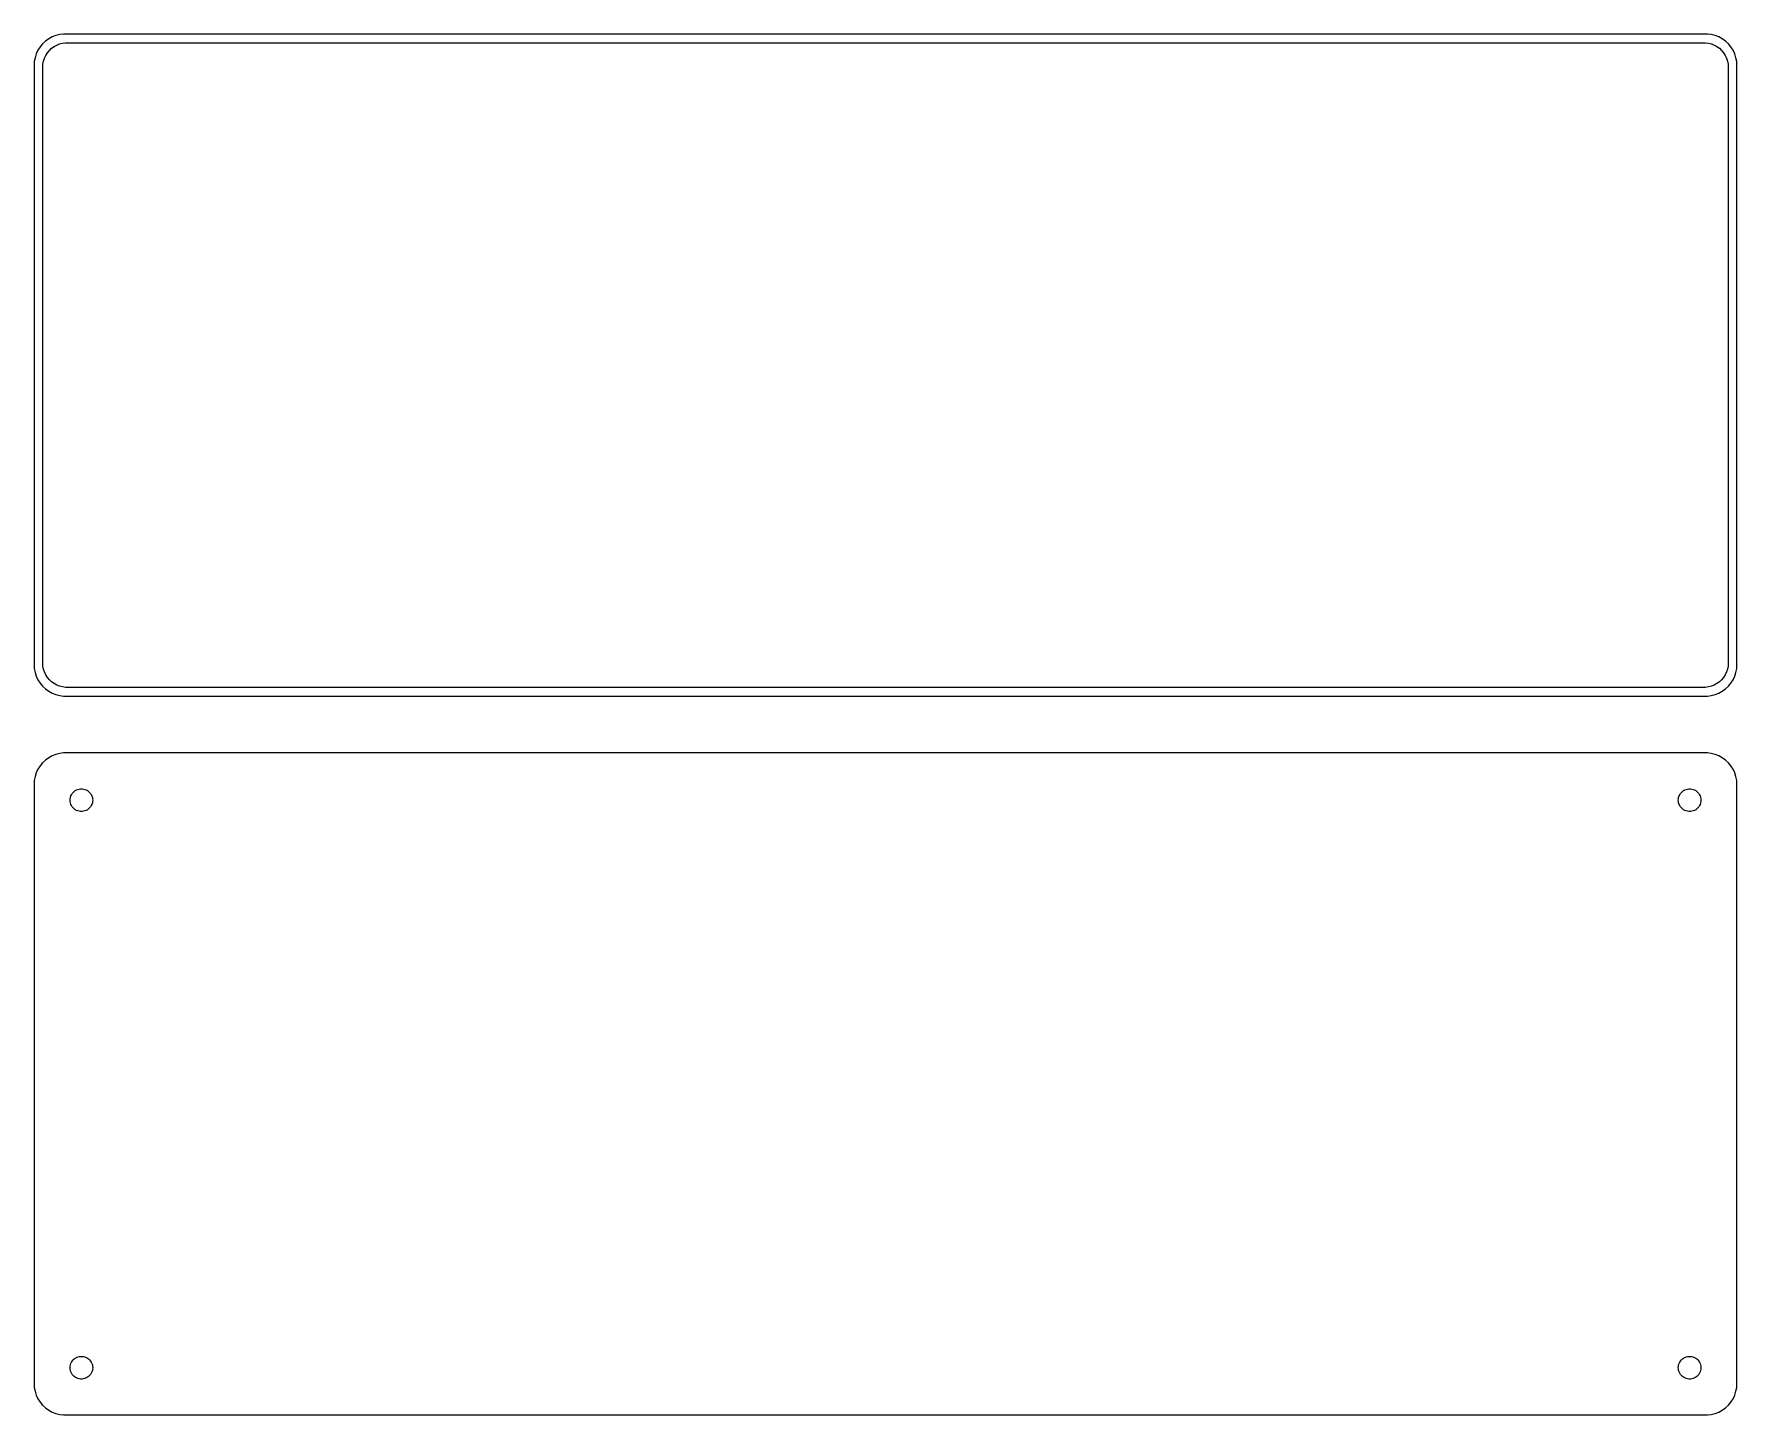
# Model space of a CAD drawing. Header units: metres. Extents: x -135 to 135, y 62 to 280.
import ezdxf

# ---------------------------------------------------------------- set-up
doc = ezdxf.new("R2010")
doc.units = ezdxf.units.M

msp = doc.modelspace()

# ---------------------------------------------------------------- linework, layer by layer
for p, q in [((-134.045, 278.439), (-134.382, 277.909)), ((-133.645, 278.923), (-134.045, 278.439)), ((-133.187, 279.353), (-133.645, 278.923)), ((-132.679, 279.722), (-133.187, 279.353)), ((-132.129, 280.024), (-132.679, 279.722)), ((-132.571, 277.899), (-132.216, 278.231)), ((-132.216, 278.231), (-131.823, 278.517)), ((-131.545, 280.255), (-132.129, 280.024)), ((-131.823, 278.517), (-131.398, 278.751)), ((-130.937, 280.411), (-131.545, 280.255)), ((-131.398, 278.751), (-130.946, 278.93)), ((-130.946, 278.93), (-130.475, 279.051)), ((-130.314, 280.49), (-130.937, 280.411)), ((-130.475, 279.051), (-129.993, 279.112)), ((130.314, 280.49), (-130.314, 280.49)), ((-129.993, 279.112), (129.993, 279.112)), ((129.993, 279.112), (130.475, 279.051)), ((130.937, 280.411), (130.314, 280.49)), ((130.475, 279.051), (130.946, 278.93)), ((131.545, 280.255), (130.937, 280.411)), ((130.946, 278.93), (131.398, 278.751)), ((131.398, 278.751), (131.823, 278.517)), ((132.129, 280.024), (131.545, 280.255)), ((131.823, 278.517), (132.216, 278.231)), ((132.679, 279.722), (132.129, 280.024)), ((132.216, 278.231), (132.571, 277.899)), ((133.187, 279.353), (132.679, 279.722)), ((133.645, 278.923), (133.187, 279.353)), ((134.045, 278.439), (133.645, 278.923)), ((134.382, 277.909), (134.045, 278.439)), ((-134.961, 276.127), (-135, 275.5)), ((-135, 275.5), (-135, 180.5)), ((-134.843, 276.743), (-134.961, 276.127)), ((-134.649, 277.341), (-134.843, 276.743)), ((-134.382, 277.909), (-134.649, 277.341)), ((-133.619, 275.25), (-133.589, 275.735)), ((-133.589, 275.735), (-133.498, 276.212)), ((-133.498, 276.212), (-133.348, 276.674)), ((-133.348, 276.674), (-133.141, 277.114)), ((-133.141, 277.114), (-132.88, 277.524)), ((-132.88, 277.524), (-132.571, 277.899)), ((132.571, 277.899), (132.88, 277.524)), ((132.88, 277.524), (133.141, 277.114)), ((133.141, 277.114), (133.348, 276.674)), ((133.348, 276.674), (133.498, 276.212)), ((133.498, 276.212), (133.589, 275.735)), ((133.589, 275.735), (133.619, 275.25)), ((134.649, 277.341), (134.382, 277.909)), ((134.843, 276.743), (134.649, 277.341)), ((134.961, 276.127), (134.843, 276.743)), ((135, 275.5), (134.961, 276.127)), ((135, 180.5), (135, 275.5)), ((-133.619, 180.75), (-133.619, 275.25)), ((133.619, 275.25), (133.619, 180.75)), ((-135, 180.5), (-134.961, 179.873)), ((-134.961, 179.873), (-134.843, 179.257)), ((-134.843, 179.257), (-134.649, 178.659)), ((-134.649, 178.659), (-134.382, 178.091)), ((-133.589, 180.265), (-133.619, 180.75)), ((-133.498, 179.788), (-133.589, 180.265)), ((-133.348, 179.326), (-133.498, 179.788)), ((-133.141, 178.886), (-133.348, 179.326)), ((-132.88, 178.476), (-133.141, 178.886)), ((-132.571, 178.101), (-132.88, 178.476)), ((132.88, 178.476), (132.571, 178.101)), ((133.141, 178.886), (132.88, 178.476)), ((133.348, 179.326), (133.141, 178.886)), ((133.498, 179.788), (133.348, 179.326)), ((133.589, 180.265), (133.498, 179.788)), ((133.619, 180.75), (133.589, 180.265)), ((134.382, 178.091), (134.649, 178.659)), ((134.649, 178.659), (134.843, 179.257)), ((134.843, 179.257), (134.961, 179.873)), ((134.961, 179.873), (135, 180.5)), ((-134.382, 178.091), (-134.045, 177.561)), ((-134.045, 177.561), (-133.645, 177.077)), ((-133.645, 177.077), (-133.187, 176.647)), ((-133.187, 176.647), (-132.679, 176.278)), ((-132.679, 176.278), (-132.129, 175.976)), ((-132.216, 177.769), (-132.571, 178.101)), ((-131.823, 177.483), (-132.216, 177.769)), ((-132.129, 175.976), (-131.545, 175.745)), ((-131.398, 177.249), (-131.823, 177.483)), ((-131.545, 175.745), (-130.937, 175.589)), ((-130.946, 177.07), (-131.398, 177.249)), ((-130.475, 176.949), (-130.946, 177.07)), ((-130.937, 175.589), (-130.314, 175.51)), ((-129.993, 176.888), (-130.475, 176.949)), ((-130.314, 175.51), (130.314, 175.51)), ((129.993, 176.888), (-129.993, 176.888)), ((130.475, 176.949), (129.993, 176.888)), ((130.314, 175.51), (130.937, 175.589)), ((130.946, 177.07), (130.475, 176.949)), ((130.937, 175.589), (131.545, 175.745)), ((131.398, 177.249), (130.946, 177.07)), ((131.823, 177.483), (131.398, 177.249)), ((131.545, 175.745), (132.129, 175.976)), ((132.216, 177.769), (131.823, 177.483)), ((132.129, 175.976), (132.679, 176.278)), ((132.571, 178.101), (132.216, 177.769)), ((132.679, 176.278), (133.187, 176.647)), ((133.187, 176.647), (133.645, 177.077)), ((133.645, 177.077), (134.045, 177.561)), ((134.045, 177.561), (134.382, 178.091)), ((-133.645, 164.923), (-134.045, 164.439)), ((-133.187, 165.353), (-133.645, 164.923)), ((-132.679, 165.722), (-133.187, 165.353)), ((-132.129, 166.024), (-132.679, 165.722)), ((-131.545, 166.255), (-132.129, 166.024)), ((-130.937, 166.411), (-131.545, 166.255)), ((-130.314, 166.49), (-130.937, 166.411)), ((130.314, 166.49), (-130.314, 166.49)), ((130.937, 166.411), (130.314, 166.49)), ((131.545, 166.255), (130.937, 166.411)), ((132.129, 166.024), (131.545, 166.255)), ((132.679, 165.722), (132.129, 166.024)), ((133.187, 165.353), (132.679, 165.722)), ((133.645, 164.923), (133.187, 165.353)), ((134.045, 164.439), (133.645, 164.923)), ((-134.961, 162.127), (-135, 161.5)), ((-134.843, 162.743), (-134.961, 162.127)), ((-134.649, 163.341), (-134.843, 162.743)), ((-134.382, 163.909), (-134.649, 163.341)), ((-134.045, 164.439), (-134.382, 163.909)), ((134.382, 163.909), (134.045, 164.439)), ((134.649, 163.341), (134.382, 163.909)), ((134.843, 162.743), (134.649, 163.341)), ((134.961, 162.127), (134.843, 162.743)), ((135, 161.5), (134.961, 162.127)), ((-135, 161.5), (-135, 66.5)), ((-129.286, 159.226), (-129.243, 159.448)), ((-129.243, 159.448), (-129.174, 159.663)), ((-129.174, 159.663), (-129.077, 159.867)), ((-129.077, 159.867), (-128.956, 160.058)), ((-128.956, 160.058), (-128.812, 160.232)), ((-128.812, 160.232), (-128.647, 160.387)), ((-128.647, 160.387), (-128.464, 160.52)), ((-128.464, 160.52), (-128.266, 160.629)), ((-128.266, 160.629), (-128.056, 160.712)), ((-128.056, 160.712), (-127.837, 160.768)), ((-127.837, 160.768), (-127.613, 160.796)), ((-127.613, 160.796), (-127.387, 160.796)), ((-127.387, 160.796), (-127.163, 160.768)), ((-127.163, 160.768), (-126.944, 160.712)), ((-126.944, 160.712), (-126.734, 160.629)), ((-126.734, 160.629), (-126.536, 160.52)), ((-126.536, 160.52), (-126.353, 160.387)), ((-126.353, 160.387), (-126.188, 160.232)), ((-126.188, 160.232), (-126.044, 160.058)), ((-126.044, 160.058), (-125.923, 159.867)), ((-125.923, 159.867), (-125.826, 159.663)), ((-125.826, 159.663), (-125.757, 159.448)), ((-125.757, 159.448), (-125.714, 159.226)), ((125.714, 159.226), (125.757, 159.448)), ((125.757, 159.448), (125.826, 159.663)), ((125.826, 159.663), (125.923, 159.867)), ((125.923, 159.867), (126.044, 160.058)), ((126.044, 160.058), (126.188, 160.232)), ((126.188, 160.232), (126.353, 160.387)), ((126.353, 160.387), (126.536, 160.52)), ((126.536, 160.52), (126.734, 160.629)), ((126.734, 160.629), (126.944, 160.712)), ((126.944, 160.712), (127.163, 160.768)), ((127.163, 160.768), (127.387, 160.796)), ((127.387, 160.796), (127.613, 160.796)), ((127.613, 160.796), (127.837, 160.768)), ((127.837, 160.768), (128.056, 160.712)), ((128.056, 160.712), (128.266, 160.629)), ((128.266, 160.629), (128.464, 160.52)), ((128.464, 160.52), (128.647, 160.387)), ((128.647, 160.387), (128.812, 160.232)), ((128.812, 160.232), (128.956, 160.058)), ((128.956, 160.058), (129.077, 159.867)), ((129.077, 159.867), (129.174, 159.663)), ((129.174, 159.663), (129.243, 159.448)), ((129.243, 159.448), (129.286, 159.226)), ((135, 66.5), (135, 161.5)), ((-129.3, 159), (-129.286, 159.226)), ((-129.286, 158.774), (-129.3, 159)), ((-129.243, 158.552), (-129.286, 158.774)), ((-129.174, 158.337), (-129.243, 158.552)), ((-129.077, 158.133), (-129.174, 158.337)), ((-128.956, 157.942), (-129.077, 158.133)), ((-128.812, 157.768), (-128.956, 157.942)), ((-128.647, 157.613), (-128.812, 157.768)), ((-128.464, 157.48), (-128.647, 157.613)), ((-128.266, 157.371), (-128.464, 157.48)), ((-128.056, 157.288), (-128.266, 157.371)), ((-127.837, 157.232), (-128.056, 157.288)), ((-127.613, 157.204), (-127.837, 157.232)), ((-127.387, 157.204), (-127.613, 157.204)), ((-127.163, 157.232), (-127.387, 157.204)), ((-126.944, 157.288), (-127.163, 157.232)), ((-126.734, 157.371), (-126.944, 157.288)), ((-126.536, 157.48), (-126.734, 157.371)), ((-126.353, 157.613), (-126.536, 157.48)), ((-126.188, 157.768), (-126.353, 157.613)), ((-126.044, 157.942), (-126.188, 157.768)), ((-125.923, 158.133), (-126.044, 157.942)), ((-125.826, 158.337), (-125.923, 158.133)), ((-125.757, 158.552), (-125.826, 158.337)), ((-125.714, 158.774), (-125.757, 158.552)), ((-125.714, 159.226), (-125.7, 159)), ((-125.7, 159), (-125.714, 158.774)), ((125.7, 159), (125.714, 159.226)), ((125.714, 158.774), (125.7, 159)), ((125.757, 158.552), (125.714, 158.774)), ((125.826, 158.337), (125.757, 158.552)), ((125.923, 158.133), (125.826, 158.337)), ((126.044, 157.942), (125.923, 158.133)), ((126.188, 157.768), (126.044, 157.942)), ((126.353, 157.613), (126.188, 157.768)), ((126.536, 157.48), (126.353, 157.613)), ((126.734, 157.371), (126.536, 157.48)), ((126.944, 157.288), (126.734, 157.371)), ((127.163, 157.232), (126.944, 157.288)), ((127.387, 157.204), (127.163, 157.232)), ((127.613, 157.204), (127.387, 157.204)), ((127.837, 157.232), (127.613, 157.204)), ((128.056, 157.288), (127.837, 157.232)), ((128.266, 157.371), (128.056, 157.288)), ((128.464, 157.48), (128.266, 157.371)), ((128.647, 157.613), (128.464, 157.48)), ((128.812, 157.768), (128.647, 157.613)), ((128.956, 157.942), (128.812, 157.768)), ((129.077, 158.133), (128.956, 157.942)), ((129.174, 158.337), (129.077, 158.133)), ((129.243, 158.552), (129.174, 158.337)), ((129.286, 158.774), (129.243, 158.552)), ((129.286, 159.226), (129.3, 159)), ((129.3, 159), (129.286, 158.774)), ((-128.956, 70.058), (-128.812, 70.2322)), ((-128.812, 70.2322), (-128.647, 70.3869)), ((-128.647, 70.3869), (-128.464, 70.5198)), ((-128.464, 70.5198), (-128.266, 70.6287)), ((-128.266, 70.6287), (-128.056, 70.7119)), ((-128.056, 70.7119), (-127.837, 70.7681)), ((-127.837, 70.7681), (-127.613, 70.7964)), ((-127.613, 70.7964), (-127.387, 70.7964)), ((-127.387, 70.7964), (-127.163, 70.7681)), ((-127.163, 70.7681), (-126.944, 70.7119)), ((-126.944, 70.7119), (-126.734, 70.6287)), ((-126.734, 70.6287), (-126.536, 70.5198)), ((-126.536, 70.5198), (-126.353, 70.3869)), ((-126.353, 70.3869), (-126.188, 70.2322)), ((-126.188, 70.2322), (-126.044, 70.058)), ((126.044, 70.058), (126.188, 70.2322)), ((126.188, 70.2322), (126.353, 70.3869)), ((126.353, 70.3869), (126.536, 70.5198)), ((126.536, 70.5198), (126.734, 70.6287)), ((126.734, 70.6287), (126.944, 70.7119)), ((126.944, 70.7119), (127.163, 70.7681)), ((127.163, 70.7681), (127.387, 70.7964)), ((127.387, 70.7964), (127.613, 70.7964)), ((127.613, 70.7964), (127.837, 70.7681)), ((127.837, 70.7681), (128.056, 70.7119)), ((128.056, 70.7119), (128.266, 70.6287)), ((128.266, 70.6287), (128.464, 70.5198)), ((128.464, 70.5198), (128.647, 70.3869)), ((128.647, 70.3869), (128.812, 70.2322)), ((128.812, 70.2322), (128.956, 70.058)), ((-129.3, 69), (-129.286, 69.2256)), ((-129.286, 68.7744), (-129.3, 69)), ((-129.286, 69.2256), (-129.243, 69.4476)), ((-129.243, 68.5524), (-129.286, 68.7744)), ((-129.243, 69.4476), (-129.174, 69.6626)), ((-129.174, 68.3374), (-129.243, 68.5524)), ((-129.174, 69.6626), (-129.077, 69.8672)), ((-129.077, 68.1328), (-129.174, 68.3374)), ((-129.077, 69.8672), (-128.956, 70.058)), ((-128.956, 67.942), (-129.077, 68.1328)), ((-128.812, 67.7678), (-128.956, 67.942)), ((-128.647, 67.6131), (-128.812, 67.7678)), ((-128.464, 67.4802), (-128.647, 67.6131)), ((-126.353, 67.6131), (-126.536, 67.4802)), ((-126.188, 67.7678), (-126.353, 67.6131)), ((-126.044, 67.942), (-126.188, 67.7678)), ((-126.044, 70.058), (-125.923, 69.8672)), ((-125.923, 68.1328), (-126.044, 67.942)), ((-125.923, 69.8672), (-125.826, 69.6626)), ((-125.826, 68.3374), (-125.923, 68.1328)), ((-125.826, 69.6626), (-125.757, 69.4476)), ((-125.757, 68.5524), (-125.826, 68.3374)), ((-125.757, 69.4476), (-125.714, 69.2256)), ((-125.714, 68.7744), (-125.757, 68.5524)), ((-125.714, 69.2256), (-125.7, 69)), ((-125.7, 69), (-125.714, 68.7744)), ((125.7, 69), (125.714, 69.2256)), ((125.714, 68.7744), (125.7, 69)), ((125.714, 69.2256), (125.757, 69.4476)), ((125.757, 68.5524), (125.714, 68.7744)), ((125.757, 69.4476), (125.826, 69.6626)), ((125.826, 68.3374), (125.757, 68.5524)), ((125.826, 69.6626), (125.923, 69.8672)), ((125.923, 68.1328), (125.826, 68.3374)), ((125.923, 69.8672), (126.044, 70.058)), ((126.044, 67.942), (125.923, 68.1328)), ((126.188, 67.7678), (126.044, 67.942)), ((126.353, 67.6131), (126.188, 67.7678)), ((126.536, 67.4802), (126.353, 67.6131)), ((128.647, 67.6131), (128.464, 67.4802)), ((128.812, 67.7678), (128.647, 67.6131)), ((128.956, 67.942), (128.812, 67.7678)), ((128.956, 70.058), (129.077, 69.8672)), ((129.077, 68.1328), (128.956, 67.942)), ((129.077, 69.8672), (129.174, 69.6626)), ((129.174, 68.3374), (129.077, 68.1328)), ((129.174, 69.6626), (129.243, 69.4476)), ((129.243, 68.5524), (129.174, 68.3374)), ((129.243, 69.4476), (129.286, 69.2256)), ((129.286, 68.7744), (129.243, 68.5524)), ((129.286, 69.2256), (129.3, 69)), ((129.3, 69), (129.286, 68.7744)), ((-135, 66.5), (-134.961, 65.8733)), ((-134.961, 65.8733), (-134.843, 65.2566)), ((-134.843, 65.2566), (-134.649, 64.6594)), ((-128.266, 67.3713), (-128.464, 67.4802)), ((-128.056, 67.2881), (-128.266, 67.3713)), ((-127.837, 67.2319), (-128.056, 67.2881)), ((-127.613, 67.2036), (-127.837, 67.2319)), ((-127.387, 67.2036), (-127.613, 67.2036)), ((-127.163, 67.2319), (-127.387, 67.2036)), ((-126.944, 67.2881), (-127.163, 67.2319)), ((-126.734, 67.3713), (-126.944, 67.2881)), ((-126.536, 67.4802), (-126.734, 67.3713)), ((126.734, 67.3713), (126.536, 67.4802)), ((126.944, 67.2881), (126.734, 67.3713)), ((127.163, 67.2319), (126.944, 67.2881)), ((127.387, 67.2036), (127.163, 67.2319)), ((127.613, 67.2036), (127.387, 67.2036)), ((127.837, 67.2319), (127.613, 67.2036)), ((128.056, 67.2881), (127.837, 67.2319)), ((128.266, 67.3713), (128.056, 67.2881)), ((128.464, 67.4802), (128.266, 67.3713)), ((134.649, 64.6594), (134.843, 65.2566)), ((134.843, 65.2566), (134.961, 65.8733)), ((134.961, 65.8733), (135, 66.5)), ((-134.649, 64.6594), (-134.382, 64.0912)), ((-134.382, 64.0912), (-134.045, 63.5611)), ((-134.045, 63.5611), (-133.645, 63.0773)), ((-133.645, 63.0773), (-133.187, 62.6474)), ((-133.187, 62.6474), (-132.679, 62.2784)), ((-132.679, 62.2784), (-132.129, 61.9759)), ((132.129, 61.9759), (132.679, 62.2784)), ((132.679, 62.2784), (133.187, 62.6474)), ((133.187, 62.6474), (133.645, 63.0773)), ((133.645, 63.0773), (134.045, 63.5611)), ((134.045, 63.5611), (134.382, 64.0912)), ((134.382, 64.0912), (134.649, 64.6594)), ((-132.129, 61.9759), (-131.545, 61.7447)), ((-131.545, 61.7447), (-130.937, 61.5886)), ((-130.937, 61.5886), (-130.314, 61.5099)), ((-130.314, 61.5099), (130.314, 61.5099)), ((130.314, 61.5099), (130.937, 61.5886)), ((130.937, 61.5886), (131.545, 61.7447)), ((131.545, 61.7447), (132.129, 61.9759))]:
    msp.add_line(p, q)

doc.saveas('drawing.dxf')
